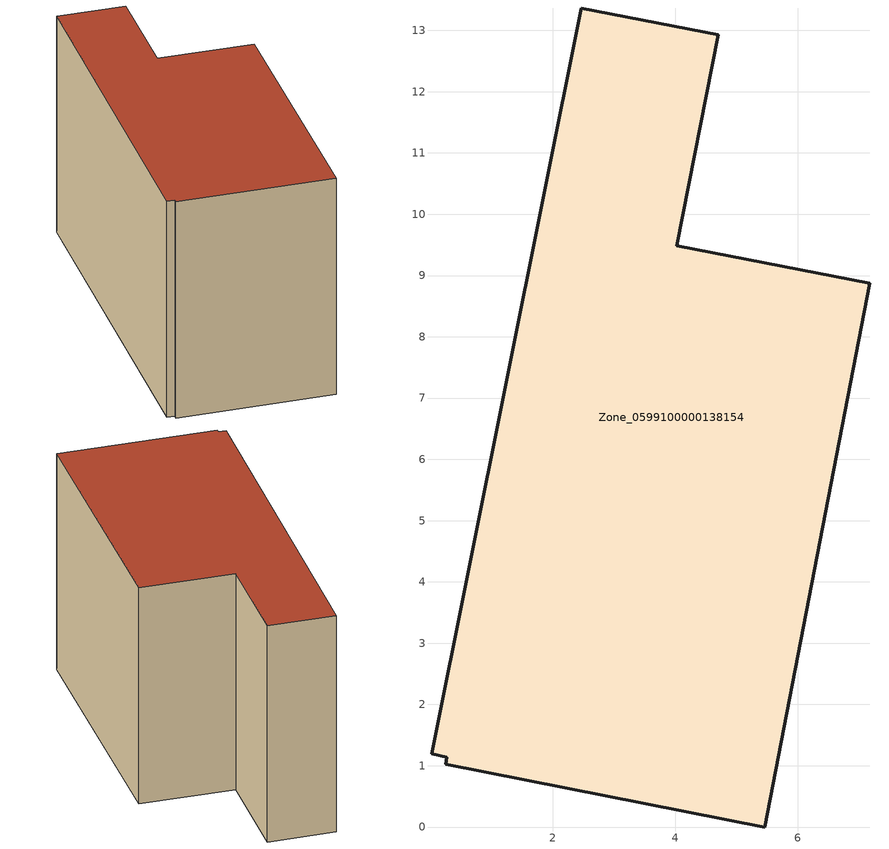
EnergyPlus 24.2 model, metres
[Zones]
Zone_0599100000138154
 floor ground (C_G): 0.27,1.14 0.03,1.19 2.46,13.37 4.7,12.93 4.02,9.49 7.17,8.87 5.46,0 0.25,1.02 z0
 wall outside (C_F): 4.7,12.93 2.46,13.37 0.03,1.19 0.27,1.14 0.25,1.02 5.46,0 7.17,8.87 4.02,9.49 4.7,12.93 z0:7.88
 roof outside (C_R): 0.03,1.19 0.27,1.14 0.25,1.02 5.46,0 7.17,8.87 4.02,9.49 4.7,12.93 2.46,13.37 z7.88
[BUILDING]
Pand.0599100000138154: North Axis=0; Terrain=City; Loads Convergence Tolerance Value=0.04; Temperature Convergence Tolerance Value=0.4; Solar Distribution=FullExterior; Maximum Number of Warmup Days=25; Minimum Number of Warmup Days=1
[Site:Location]
Rotterdam.The.Hague.AP_ZH_NLD Design_Conditions: Latitude=51.96; Longitude=4.45; Time Zone=1; Elevation=-4.5
[SITE:GROUNDTEMPERATURE:BUILDINGSURFACE]
18, 18, 18, 18, 18, 18, 18, 18, 18, 18, 18, 18
[MATERIAL] Thermal Absorptance=0.9; Solar Absorptance=0.7; Visible Absorptance=0.7
Name | Roughness | Thickness | Conductivity | Density | Specific Heat
G.TI.1975-1991 | MediumSmooth | 0.15 | 0.288461 | 540 | 1210
F.TI.1975-1991 | Rough | 0.3 | 0.230769 | 1920 | 840
R.TI.1975-1991 | MediumRough | 0.2 | 0.153846 | 1500 | 1000
[CONSTRUCTION]
C_G: G.TI.1975-1991
C_F: F.TI.1975-1991
C_R: R.TI.1975-1991
[ZONE]
Zone_0599100000138154: Type=1; Multiplier=1; Ceiling Height=Autocalculate; Volume=Autocalculate; Floor Area=autocalculate; Part of Total Floor Area=Yes
[ZONEINFILTRATION:DESIGNFLOWRATE]
Infil_Zone_0599100000138154: Zone or ZoneList or Space or SpaceList=Zone_0599100000138154; Schedule=AlwaysOn; Design Flow Rate Calculation Method=Flow/Area; Flow Rate per Floor Area=0.003; Constant Term Coefficient=1; Temperature Term Coefficient=0; Velocity Term Coefficient=0; Velocity Squared Term Coefficient=0
[HVACTEMPLATE:ZONE:IDEALLOADSAIRSYSTEM]
Zone_0599100000138154: Maximum Heating Supply Air Temperature=50; Minimum Cooling Supply Air Temperature=13; Maximum Heating Supply Air Humidity Ratio=0.0156; Minimum Cooling Supply Air Humidity Ratio=0.0077; Heating Limit=NoLimit; Cooling Limit=NoLimit; Dehumidification Control Type=ConstantSensibleHeatRatio; Cooling Sensible Heat Ratio=0.7; Dehumidification Setpoint=60; Humidification Control Type=None; Humidification Setpoint=30; Outdoor Air Method=None; Outdoor Air Flow Rate per Person=0.00944; Outdoor Air Flow Rate per Zone Floor Area=0; Outdoor Air Flow Rate per Zone=0; Demand Controlled Ventilation Type=None; Outdoor Air Economizer Type=NoEconomizer; Heat Recovery Type=None; Sensible Heat Recovery Effectiveness=0.7; Latent Heat Recovery Effectiveness=0.65
[ZONECONTROL:THERMOSTAT]
ThermostatControl_Zone_0599100000138154: Zone or ZoneList=Zone_0599100000138154; Control Type Schedule=DualSetpointControlType; Control 1=Thermostat_Zone_0599100000138154; Temperature Difference Between Cutout And Setpoint=0
[THERMOSTATSETPOINT:DUALSETPOINT]
Thermostat_Zone_0599100000138154: Heating Setpoint Temperature Schedule=HeatingSetpoint_Zone_0599100000138154; Cooling Setpoint Temperature Schedule=CoolingSetpoint_Zone_0599100000138154
[SCHEDULE:COMPACT]
HeatingSetpoint_Zone_0599100000138154: Through: 12/31, For: AllDays, Until: 24:00, 21
CoolingSetpoint_Zone_0599100000138154: Through: 12/31, For: AllDays, Until: 24:00, 24
DualSetpointControlType: Through: 12/31, For: AllDays, Until: 24:00, 4
AlwaysOn: Through: 12/31, For: AllDays, Until: 24:00, 1
